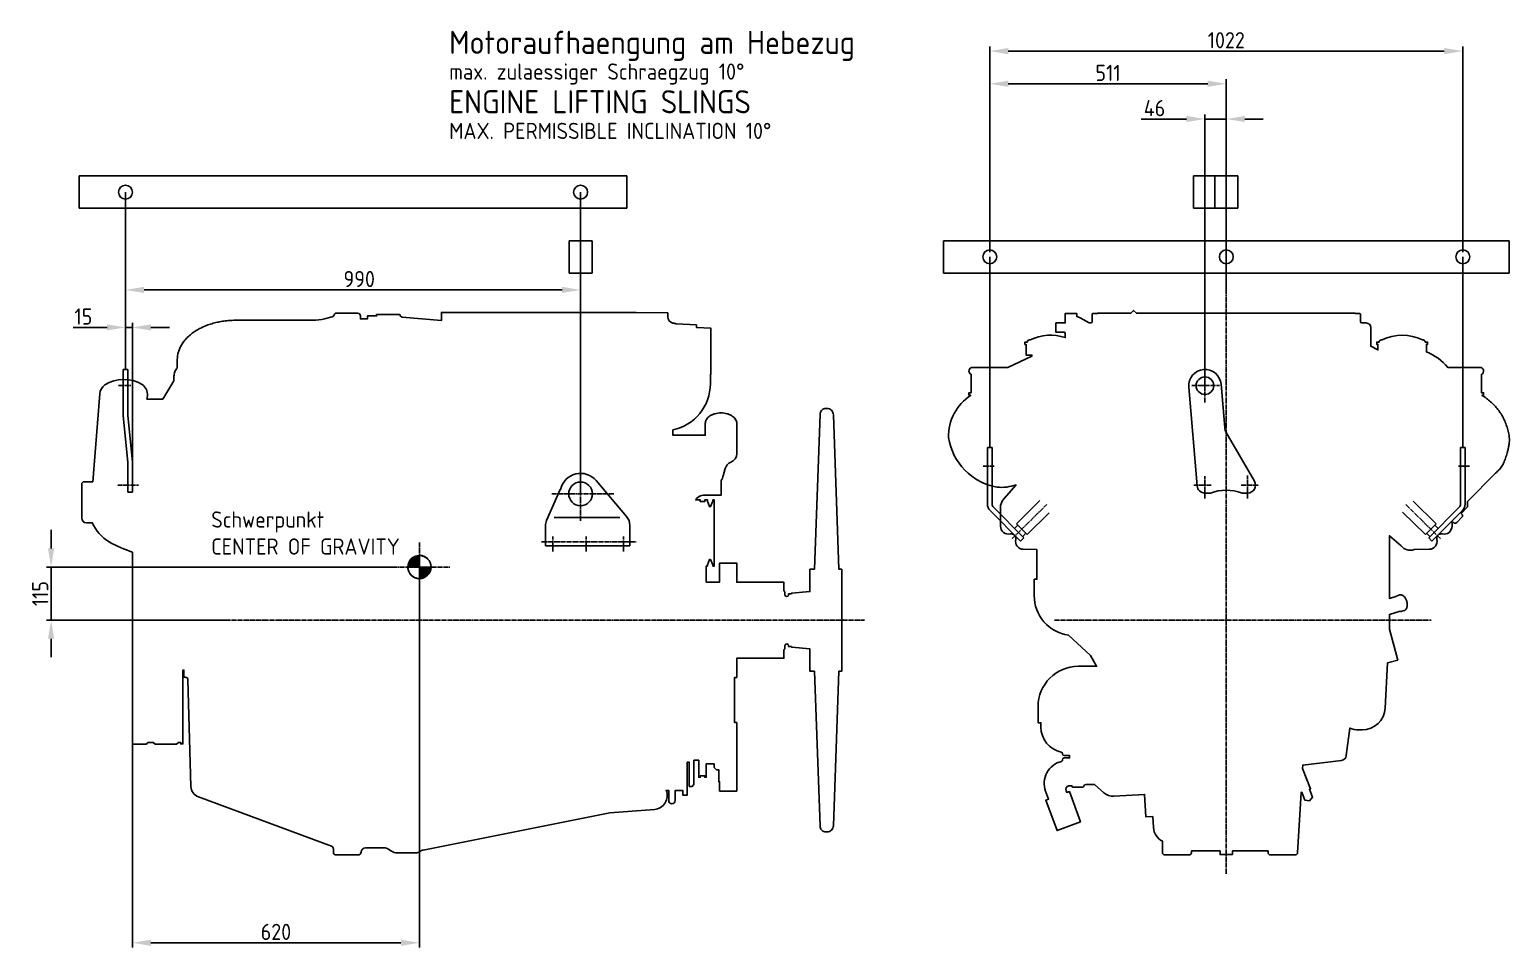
# Model space of a CAD drawing. Extents: x 332 to 10230, y 47 to 4650.
# Drawn here: x 7033 to 10230, y 47 to 2030 of the extents above; entities that cross this region are included whole.
import ezdxf

# ---------------------------------------------------------------- set-up
doc = ezdxf.new("R2010")
doc.units = 0
doc.linetypes.add('GEN7', pattern=[13.75, 10, -1.25, 1.25, -1.25])
doc.layers.get('0').update_dxf_attribs({"linetype": 'CONTINUOUS'})
doc.layers.get('DEFPOINTS').update_dxf_attribs({"linetype": 'CONTINUOUS'})
for name, color, linetype in [('03_001-0', 7, 'CONTINUOUS'), ('5', 3, 'CONTINUOUS'), ('6', 2, 'CONTINUOUS'), ('AUFH-0', 7, 'CONTINUOUS'), ('AUFH-4', 3, 'CONTINUOUS'), ('AUFH-7', 4, 'GEN7')]:
    doc.layers.add(name, color=color, linetype=linetype)
doc.styles.get("Standard").update_dxf_attribs({"font": 'geniso.shx'})
doc.dimstyles.new('GEN-ISO', dxfattribs={"dimtxt": 3.5, "dimasz": 4, "dimexe": 1, "dimexo": 1, "dimgap": 0.6, "dimtad": 1, "dimtxsty": 'STANDARD', "dimcen": 0, "dimclrd": 256, "dimclre": 256, "dimclrt": 2, "dimazin": 3, "dimtp": 0.1, "dimtm": 0.1, "dimtfac": 0.71, "dimtdec": 3, "dimtmove": 0, "dimatfit": 3, "dimtzin": 0})

# ---------------------------------------------------------------- blocks, each defined once
blk = doc.blocks.new('*D40')
at = {"linetype": 'BYBLOCK'}
for p, q in [((7240.701374, 1494.22154), (7240.701374, 1457.892705)), ((8223.857374, 1494.22154), (8223.857374, 1457.892705)), ((8183.857374, 1467.892705), (7280.701374, 1467.892705))]:
    blk.add_line(p, q, dxfattribs=at)
for points in [[(7280.701374, 1474.559372), (7280.701374, 1461.226039), (7240.701374, 1467.892705)], [(8183.857374, 1474.559372), (8183.857374, 1461.226039), (8223.857374, 1467.892705)]]:
    blk.add_solid(points, dxfattribs=at)
at = {"layer": 'DEFPOINTS', "color": 0, "linetype": 'BYBLOCK'}
for p in [(7240.701374, 1504.22154), (8223.857374, 1504.22154), (7240.701374, 1467.892705)]:
    blk.add_point(p, dxfattribs=at)
at = {"color": 2, "linetype": 'BYBLOCK', "insert": (7745.570404, 1491.392705), "char_height": 35, "attachment_point": 5}
blk.add_mtext('990', dxfattribs=at)
blk = doc.blocks.new('*D116')
at = {"linetype": 'BYBLOCK'}
for p, q in [((4752.272313, -1172.768882), (4752.272313, -1984.632872)), ((4132.272313, -1287.768882), (4132.272313, -1984.632872)), ((4172.272313, -1974.632872), (4712.272313, -1974.632872))]:
    blk.add_line(p, q, dxfattribs=at)
for points in [[(4172.272313, -1967.966205), (4172.272313, -1981.299538), (4132.272313, -1974.632872)], [(4712.272313, -1967.966205), (4712.272313, -1981.299538), (4752.272313, -1974.632872)]]:
    blk.add_solid(points, dxfattribs=at)
at = {"layer": 'DEFPOINTS', "color": 0, "linetype": 'BYBLOCK'}
for p in [(4752.272313, -1162.768882), (4132.272313, -1277.768882), (4752.272313, -1974.632872)]:
    blk.add_point(p, dxfattribs=at)
at = {"color": 2, "linetype": 'BYBLOCK', "insert": (4442.272313, -1951.132872), "char_height": 35, "attachment_point": 5}
blk.add_mtext('620', dxfattribs=at)
blk = doc.blocks.new('*D117')
at = {"linetype": 'BYBLOCK'}
for p, q in [((7200.701374, 1386.815434), (7127.256557, 1386.815434)), ((7240.701374, 1321.455523), (7240.701374, 1396.815434)), ((7255.701374, 1386.815434), (7240.701374, 1386.815434)), ((7255.701374, 1090.762316), (7255.701374, 1396.815434)), ((7295.701374, 1386.815434), (7335.701374, 1386.815434))]:
    blk.add_line(p, q, dxfattribs=at)
for points in [[(7200.701374, 1393.482101), (7200.701374, 1380.148768), (7240.701374, 1386.815434)], [(7295.701374, 1393.482101), (7295.701374, 1380.148768), (7255.701374, 1386.815434)]]:
    blk.add_solid(points, dxfattribs=at)
at = {"layer": 'DEFPOINTS', "color": 0, "linetype": 'BYBLOCK'}
for p in [(7255.701374, 1386.815434), (7240.701374, 1311.455523), (7255.701374, 1080.762316)]:
    blk.add_point(p, dxfattribs=at)
at = {"color": 2, "linetype": 'BYBLOCK', "insert": (7149.73143, 1410.315434), "char_height": 35, "attachment_point": 5}
blk.add_mtext('15', dxfattribs=at)
blk = doc.blocks.new('*D118')
at = {"linetype": 'BYBLOCK'}
for p, q in [((6449.215313, -406.494939), (6449.215313, -184.845682)), ((6495.322313, -567.216915), (6495.322313, -184.845682)), ((6409.215313, -194.845682), (6311.384604, -194.845682)), ((6495.322313, -194.845682), (6449.215313, -194.845682)), ((6535.322313, -194.845682), (6575.322313, -194.845682))]:
    blk.add_line(p, q, dxfattribs=at)
for points in [[(6409.215313, -188.179015), (6409.215313, -201.512349), (6449.215313, -194.845682)], [(6535.322313, -188.179015), (6535.322313, -201.512349), (6495.322313, -194.845682)]]:
    blk.add_solid(points, dxfattribs=at)
at = {"layer": 'DEFPOINTS', "color": 0, "linetype": 'BYBLOCK'}
for p in [(6449.215313, -194.845682), (6449.215313, -416.494939), (6495.322313, -577.216915)]:
    blk.add_point(p, dxfattribs=at)
at = {"color": 2, "linetype": 'BYBLOCK', "insert": (6340.299959, -171.345682), "char_height": 35, "attachment_point": 5}
blk.add_mtext('46', dxfattribs=at)
blk = doc.blocks.new('*D119')
at = {"linetype": 'BYBLOCK'}
for p, q in [((5984.322313, -482.768882), (5984.322313, -108.731345)), ((6455.322313, -118.731345), (6024.322313, -118.731345)), ((6495.322313, -272.100501), (6495.322313, -108.731345))]:
    blk.add_line(p, q, dxfattribs=at)
for points in [[(6024.322313, -112.064678), (6024.322313, -125.398012), (5984.322313, -118.731345)], [(6455.322313, -112.064678), (6455.322313, -125.398012), (6495.322313, -118.731345)]]:
    blk.add_solid(points, dxfattribs=at)
at = {"layer": 'DEFPOINTS', "color": 0, "linetype": 'BYBLOCK'}
for p in [(5984.322313, -118.731345), (6495.322313, -282.100501), (5984.322313, -492.768882)]:
    blk.add_point(p, dxfattribs=at)
at = {"color": 2, "linetype": 'BYBLOCK', "insert": (6239.822313, -95.231345), "char_height": 35, "attachment_point": 5}
blk.add_mtext('511', dxfattribs=at)
blk = doc.blocks.new('*D120')
at = {"linetype": 'BYBLOCK'}
for p, q in [((5984.322313, -482.768882), (5984.322313, -38.139731)), ((6024.322313, -48.139731), (6966.322313, -48.139731)), ((7006.322313, -482.768882), (7006.322313, -38.139731))]:
    blk.add_line(p, q, dxfattribs=at)
for points in [[(6024.322313, -41.473065), (6024.322313, -54.806398), (5984.322313, -48.139731)], [(6966.322313, -41.473065), (6966.322313, -54.806398), (7006.322313, -48.139731)]]:
    blk.add_solid(points, dxfattribs=at)
at = {"layer": 'DEFPOINTS', "color": 0, "linetype": 'BYBLOCK'}
for p in [(7006.322313, -48.139731), (5984.322313, -492.768882), (7006.322313, -492.768882)]:
    blk.add_point(p, dxfattribs=at)
at = {"color": 2, "linetype": 'BYBLOCK', "insert": (6495.322313, -24.636287), "char_height": 35, "attachment_point": 5}
blk.add_mtext('1022', dxfattribs=at)
blk = doc.blocks.new('*D121')
at = {"linetype": 'BYBLOCK'}
for p, q in [((3956.507388, -1122.768882), (3956.507388, -1082.768882)), ((4694.807551, -1162.768882), (3946.507388, -1162.768882)), ((3956.507388, -1162.768882), (3956.507388, -1277.768882)), ((4340.42535, -1277.768882), (3946.507388, -1277.768882)), ((3956.507388, -1317.768882), (3956.507388, -1357.768882))]:
    blk.add_line(p, q, dxfattribs=at)
for points in [[(3949.840722, -1122.768882), (3963.174055, -1122.768882), (3956.507388, -1162.768882)], [(3949.840722, -1317.768882), (3963.174055, -1317.768882), (3956.507388, -1277.768882)]]:
    blk.add_solid(points, dxfattribs=at)
at = {"layer": 'DEFPOINTS', "color": 0, "linetype": 'BYBLOCK'}
for p in [(4704.807551, -1162.768882), (3956.507388, -1277.768882), (4350.42535, -1277.768882)]:
    blk.add_point(p, dxfattribs=at)
at = {"color": 2, "linetype": 'BYBLOCK', "insert": (3933.007388, -1220.268882), "char_height": 35, "attachment_point": 5, "rotation": 90}
blk.add_mtext('115', dxfattribs=at)
blk = doc.blocks.new('*X126')
at = {"color": 0}
for p, q in [((7850.701402, 869.259375), (7875.663539, 894.221512)), ((7850.702303, 869.437052), (7875.485862, 894.220611)), ((7850.704486, 869.616012), (7875.306902, 894.218428)), ((7850.707981, 869.796284), (7875.12663, 894.214933)), ((7850.712818, 869.977897), (7874.945017, 894.210096)), ((7850.719027, 870.160883), (7874.762031, 894.203887)), ((7850.726642, 870.345275), (7874.577639, 894.196272)), ((7850.735697, 870.531106), (7874.391808, 894.187217)), ((7850.746226, 870.718413), (7874.204501, 894.176687)), ((7850.75827, 870.907233), (7874.015681, 894.164644)), ((7850.771865, 871.097605), (7873.825309, 894.151048)), ((7850.787056, 871.289572), (7873.633342, 894.135858)), ((7850.803884, 871.483177), (7873.439737, 894.11903)), ((7850.822396, 871.678466), (7873.244448, 894.100518)), ((7850.840344, 869.22154), (7875.701374, 894.08257)), ((7850.842642, 871.875488), (7873.047426, 894.080272)), ((7850.864671, 872.074294), (7872.84862, 894.058243)), ((7850.888539, 872.274939), (7872.647975, 894.034375)), ((7850.914303, 872.47748), (7872.445434, 894.008611)), ((7850.942025, 872.681978), (7872.240936, 893.980889)), ((7850.971767, 872.888497), (7872.034417, 893.951146)), ((7851.003601, 873.097108), (7871.825806, 893.919313)), ((7851.017121, 869.22154), (7875.701374, 893.905793)), ((7851.037598, 873.307882), (7871.615032, 893.885316)), ((7851.073838, 873.520898), (7871.402016, 893.849076)), ((7851.112403, 873.736239), (7871.186675, 893.810511)), ((7851.153383, 873.953996), (7870.968918, 893.769531)), ((7851.193898, 869.22154), (7875.701374, 893.729016)), ((7851.196873, 874.174264), (7870.74865, 893.72604)), ((7851.242978, 874.397145), (7870.525769, 893.679936)), ((7851.291807, 874.622751), (7870.300163, 893.631106)), ((7851.343482, 874.851202), (7870.071712, 893.579432)), ((7851.370674, 869.22154), (7875.701374, 893.55224)), ((7851.39813, 875.082627), (7869.840287, 893.524784)), ((7851.455893, 875.317166), (7869.605748, 893.467021)), ((7851.516924, 875.554974), (7869.36794, 893.40599)), ((7851.547451, 869.22154), (7875.701374, 893.375463)), ((7851.58139, 875.796217), (7869.126697, 893.341524)), ((7851.649473, 876.041077), (7868.881837, 893.273441)), ((7851.721375, 876.289755), (7868.633159, 893.201539)), ((7851.724228, 869.22154), (7875.701374, 893.198686)), ((7851.797317, 876.542474), (7868.38044, 893.125597)), ((7851.877544, 876.799478), (7868.123436, 893.04537)), ((7851.901004, 869.22154), (7875.701374, 893.021909)), ((7851.962329, 877.061039), (7867.861875, 892.960585)), ((7852.051976, 877.327463), (7867.595451, 892.870938)), ((7852.077781, 869.22154), (7875.701374, 892.845133)), ((7852.146828, 877.599092), (7867.323822, 892.776086)), ((7852.247271, 877.876311), (7867.046602, 892.675643)), ((7852.254558, 869.22154), (7875.701374, 892.668356)), ((7852.353745, 878.159562), (7866.763352, 892.569169)), ((7852.431335, 869.22154), (7875.701374, 892.491579)), ((7852.466754, 878.449347), (7866.473567, 892.45616)), ((7852.586877, 878.746248), (7866.176666, 892.336037)), ((7852.608111, 869.22154), (7875.701374, 892.314803)), ((7852.714793, 879.05094), (7865.871974, 892.208121)), ((7852.784888, 869.22154), (7875.701374, 892.138026)), ((7852.851296, 879.36422), (7865.558694, 892.071618)), ((7852.961665, 869.22154), (7875.701374, 891.961249)), ((7852.997334, 879.687034), (7865.23588, 891.92558)), ((7853.138441, 869.22154), (7875.701374, 891.784473)), ((7853.154047, 880.020524), (7864.90239, 891.768867)), ((7853.315218, 869.22154), (7875.701374, 891.607696)), ((7853.322833, 880.366087), (7864.556827, 891.600081)), ((7853.491995, 869.22154), (7875.701374, 891.430919)), ((7853.505435, 880.725466), (7864.197448, 891.417479)), ((7853.668771, 869.22154), (7875.701374, 891.254143)), ((7853.704071, 881.100879), (7863.822035, 891.218843)), ((7853.845548, 869.22154), (7875.701374, 891.077366)), ((7853.921646, 881.49523), (7863.427684, 891.001268)), ((7854.022325, 869.22154), (7875.701374, 890.900589)), ((7854.162087, 881.912448), (7863.010466, 890.760827)), ((7854.199101, 869.22154), (7875.701374, 890.723812)), ((7854.375878, 869.22154), (7875.701374, 890.547036)), ((7854.430938, 882.358075), (7862.564839, 890.491976)), ((7854.552655, 869.22154), (7875.701374, 890.370259)), ((7854.729432, 869.22154), (7875.701374, 890.193482)), ((7854.736477, 882.840391), (7862.082523, 890.186437)), ((7854.906208, 869.22154), (7875.701374, 890.016706)), ((7855.082985, 869.22154), (7875.701374, 889.839929)), ((7855.092105, 883.372795), (7861.550119, 889.830809)), ((7855.259762, 869.22154), (7875.701374, 889.663152)), ((7855.436538, 869.22154), (7875.701374, 889.486376)), ((7855.522327, 883.979794), (7860.94312, 889.400587)), ((7855.613315, 869.22154), (7875.701374, 889.309599)), ((7855.790092, 869.22154), (7875.701374, 889.132822)), ((7855.966868, 869.22154), (7875.701374, 888.956046)), ((7856.082689, 884.716933), (7860.205981, 888.840225)), ((7856.143645, 869.22154), (7875.701374, 888.779269)), ((7856.320422, 869.22154), (7875.701374, 888.602492)), ((7856.497199, 869.22154), (7875.701374, 888.425715)), ((7856.673975, 869.22154), (7875.701374, 888.248939)), ((7856.850752, 869.22154), (7875.701374, 888.072162)), ((7856.988755, 885.799776), (7859.123138, 887.934159)), ((7857.027529, 869.22154), (7875.701374, 887.895385)), ((7857.204305, 869.22154), (7875.701374, 887.718609)), ((7857.381082, 869.22154), (7875.701374, 887.541832)), ((7857.557859, 869.22154), (7875.701374, 887.365055)), ((7857.734635, 869.22154), (7875.701374, 887.188279)), ((7857.911412, 869.22154), (7875.701374, 887.011502)), ((7858.088189, 869.22154), (7875.701374, 886.834725)), ((7858.264965, 869.22154), (7875.701374, 886.657948)), ((7858.441742, 869.22154), (7875.701374, 886.481172)), ((7858.618519, 869.22154), (7875.701374, 886.304395)), ((7858.795296, 869.22154), (7875.701374, 886.127618)), ((7858.972072, 869.22154), (7875.701374, 885.950842)), ((7859.148849, 869.22154), (7875.701374, 885.774065)), ((7859.325626, 869.22154), (7875.701374, 885.597288)), ((7859.502402, 869.22154), (7875.701374, 885.420512)), ((7859.679179, 869.22154), (7875.701374, 885.243735)), ((7859.855956, 869.22154), (7875.701374, 885.066958)), ((7860.032732, 869.22154), (7875.701374, 884.890182)), ((7860.209509, 869.22154), (7875.701374, 884.713405)), ((7860.386286, 869.22154), (7875.701374, 884.536628)), ((7860.563063, 869.22154), (7875.701374, 884.359851)), ((7860.739839, 869.22154), (7875.701374, 884.183075)), ((7860.916616, 869.22154), (7875.701374, 884.006298)), ((7861.093393, 869.22154), (7875.701374, 883.829521)), ((7861.270169, 869.22154), (7875.701374, 883.652745)), ((7861.446946, 869.22154), (7875.701374, 883.475968)), ((7861.623723, 869.22154), (7875.701374, 883.299191)), ((7861.800499, 869.22154), (7875.701374, 883.122415)), ((7861.977276, 869.22154), (7875.701374, 882.945638)), ((7862.154053, 869.22154), (7875.701374, 882.768861)), ((7862.330829, 869.22154), (7875.701374, 882.592084)), ((7862.507606, 869.22154), (7875.701374, 882.415308)), ((7862.684383, 869.22154), (7875.701374, 882.238531)), ((7862.86116, 869.22154), (7875.701374, 882.061754)), ((7863.037936, 869.22154), (7875.701374, 881.884978)), ((7863.214713, 869.22154), (7875.701374, 881.708201)), ((7863.39149, 869.22154), (7875.701374, 881.531424)), ((7863.568266, 869.22154), (7875.701374, 881.354648)), ((7863.745043, 869.22154), (7875.701374, 881.177871)), ((7863.92182, 869.22154), (7875.701374, 881.001094)), ((7864.098596, 869.22154), (7875.701374, 880.824318)), ((7864.275373, 869.22154), (7875.701374, 880.647541)), ((7864.45215, 869.22154), (7875.701374, 880.470764)), ((7864.628927, 869.22154), (7875.701374, 880.293987)), ((7864.805703, 869.22154), (7875.701374, 880.117211)), ((7864.98248, 869.22154), (7875.701374, 879.940434)), ((7865.159257, 869.22154), (7875.701374, 879.763657)), ((7865.336033, 869.22154), (7875.701374, 879.586881)), ((7865.51281, 869.22154), (7875.701374, 879.410104)), ((7865.689587, 869.22154), (7875.701374, 879.233327)), ((7865.866363, 869.22154), (7875.701374, 879.056551)), ((7866.04314, 869.22154), (7875.701374, 878.879774)), ((7866.219917, 869.22154), (7875.701374, 878.702997)), ((7866.396693, 869.22154), (7875.701374, 878.52622)), ((7866.57347, 869.22154), (7875.701374, 878.349444)), ((7866.750247, 869.22154), (7875.701374, 878.172667)), ((7866.927024, 869.22154), (7875.701374, 877.99589)), ((7867.1038, 869.22154), (7875.701374, 877.819114)), ((7867.280577, 869.22154), (7875.701374, 877.642337)), ((7867.457354, 869.22154), (7875.701374, 877.46556)), ((7867.63413, 869.22154), (7875.701374, 877.288784)), ((7867.810907, 869.22154), (7875.701374, 877.112007)), ((7867.987684, 869.22154), (7875.701374, 876.93523)), ((7868.16446, 869.22154), (7875.701374, 876.758454)), ((7868.341237, 869.22154), (7875.701374, 876.581677)), ((7868.518014, 869.22154), (7875.701374, 876.4049)), ((7868.69479, 869.22154), (7875.701374, 876.228123)), ((7868.871567, 869.22154), (7875.701374, 876.051347)), ((7869.048344, 869.22154), (7875.701374, 875.87457)), ((7869.225121, 869.22154), (7875.701374, 875.697793)), ((7869.401897, 869.22154), (7875.701374, 875.521017)), ((7869.578674, 869.22154), (7875.701374, 875.34424)), ((7869.755451, 869.22154), (7875.701374, 875.167463)), ((7869.932227, 869.22154), (7875.701374, 874.990687)), ((7870.109004, 869.22154), (7875.701374, 874.81391)), ((7870.285781, 869.22154), (7875.701374, 874.637133)), ((7870.462557, 869.22154), (7875.701374, 874.460356)), ((7870.639334, 869.22154), (7875.701374, 874.28358)), ((7870.816111, 869.22154), (7875.701374, 874.106803)), ((7870.992888, 869.22154), (7875.701374, 873.930026)), ((7871.169664, 869.22154), (7875.701374, 873.75325)), ((7871.346441, 869.22154), (7875.701374, 873.576473)), ((7871.523218, 869.22154), (7875.701374, 873.399696)), ((7871.699994, 869.22154), (7875.701374, 873.22292)), ((7871.876771, 869.22154), (7875.701374, 873.046143)), ((7872.053548, 869.22154), (7875.701374, 872.869366)), ((7872.230324, 869.22154), (7875.701374, 872.69259)), ((7872.407101, 869.22154), (7875.701374, 872.515813)), ((7872.583878, 869.22154), (7875.701374, 872.339036)), ((7872.760654, 869.22154), (7875.701374, 872.162259)), ((7872.937431, 869.22154), (7875.701374, 871.985483)), ((7873.114208, 869.22154), (7875.701374, 871.808706)), ((7873.290985, 869.22154), (7875.701374, 871.631929)), ((7873.467761, 869.22154), (7875.701374, 871.455153)), ((7873.644538, 869.22154), (7875.701374, 871.278376)), ((7873.821315, 869.22154), (7875.701374, 871.101599)), ((7873.998091, 869.22154), (7875.701374, 870.924823)), ((7874.174868, 869.22154), (7875.701374, 870.748046)), ((7874.351645, 869.22154), (7875.701374, 870.571269)), ((7874.528421, 869.22154), (7875.701374, 870.394492)), ((7874.705198, 869.22154), (7875.701374, 870.217716)), ((7874.881975, 869.22154), (7875.701374, 870.040939)), ((7875.058752, 869.22154), (7875.701374, 869.864162)), ((7875.235528, 869.22154), (7875.701374, 869.687386)), ((7875.412305, 869.22154), (7875.701374, 869.510609)), ((7875.589082, 869.22154), (7875.701374, 869.333832)), ((7875.701374, 869.157056), (7875.765858, 869.22154)), ((7875.701374, 868.980279), (7875.942635, 869.22154)), ((7875.701374, 868.803502), (7876.119412, 869.22154)), ((7875.701374, 868.626726), (7876.296188, 869.22154)), ((7875.701374, 868.449949), (7876.472965, 869.22154)), ((7875.701374, 868.273172), (7876.649742, 869.22154)), ((7875.701374, 868.096395), (7876.826518, 869.22154)), ((7875.701374, 867.919619), (7877.003295, 869.22154)), ((7875.701374, 867.742842), (7877.180072, 869.22154)), ((7875.701374, 867.566065), (7877.356849, 869.22154)), ((7875.701374, 867.389289), (7877.533625, 869.22154)), ((7875.701374, 867.212512), (7877.710402, 869.22154)), ((7875.701374, 867.035735), (7877.887179, 869.22154)), ((7875.701374, 866.858959), (7878.063955, 869.22154)), ((7875.701374, 866.682182), (7878.240732, 869.22154)), ((7875.701374, 866.505405), (7878.417509, 869.22154)), ((7875.701374, 866.328629), (7878.594285, 869.22154)), ((7875.701374, 866.151852), (7878.771062, 869.22154)), ((7875.701374, 865.975075), (7878.947839, 869.22154)), ((7875.701374, 865.798298), (7879.124616, 869.22154)), ((7875.701374, 865.621522), (7879.301392, 869.22154)), ((7875.701374, 865.444745), (7879.478169, 869.22154)), ((7875.701374, 865.267968), (7879.654946, 869.22154)), ((7875.701374, 865.091192), (7879.831722, 869.22154)), ((7875.701374, 864.914415), (7880.008499, 869.22154)), ((7875.701374, 864.737638), (7880.185276, 869.22154)), ((7875.701374, 864.560862), (7880.362052, 869.22154)), ((7875.701374, 864.384085), (7880.538829, 869.22154)), ((7875.701374, 864.207308), (7880.715606, 869.22154)), ((7875.701374, 864.030531), (7880.892382, 869.22154)), ((7875.701374, 863.853755), (7881.069159, 869.22154)), ((7875.701374, 863.676978), (7881.245936, 869.22154)), ((7875.701374, 863.500201), (7881.422713, 869.22154)), ((7875.701374, 863.323425), (7881.599489, 869.22154)), ((7875.701374, 863.146648), (7881.776266, 869.22154)), ((7875.701374, 862.969871), (7881.953043, 869.22154)), ((7875.701374, 862.793095), (7882.129819, 869.22154)), ((7875.701374, 862.616318), (7882.306596, 869.22154)), ((7875.701374, 862.439541), (7882.483373, 869.22154)), ((7875.701374, 862.262765), (7882.660149, 869.22154)), ((7875.701374, 862.085988), (7882.836926, 869.22154)), ((7875.701374, 861.909211), (7883.013703, 869.22154)), ((7875.701374, 861.732434), (7883.19048, 869.22154)), ((7875.701374, 861.555658), (7883.367256, 869.22154)), ((7875.701374, 861.378881), (7883.544033, 869.22154)), ((7875.701374, 861.202104), (7883.72081, 869.22154)), ((7875.701374, 861.025328), (7883.897586, 869.22154)), ((7875.701374, 860.848551), (7884.074363, 869.22154)), ((7875.701374, 860.671774), (7884.25114, 869.22154)), ((7875.701374, 860.494998), (7884.427916, 869.22154)), ((7875.701374, 860.318221), (7884.604693, 869.22154)), ((7875.701374, 860.141444), (7884.78147, 869.22154)), ((7875.701374, 859.964667), (7884.958246, 869.22154)), ((7875.701374, 859.787891), (7885.135023, 869.22154)), ((7875.701374, 859.611114), (7885.3118, 869.22154)), ((7875.701374, 859.434337), (7885.488577, 869.22154)), ((7875.701374, 859.257561), (7885.665353, 869.22154)), ((7875.701374, 859.080784), (7885.84213, 869.22154)), ((7875.701374, 858.904007), (7886.018907, 869.22154)), ((7875.701374, 858.727231), (7886.195683, 869.22154)), ((7875.701374, 858.550454), (7886.37246, 869.22154)), ((7875.701374, 858.373677), (7886.549237, 869.22154)), ((7875.701374, 858.196901), (7886.726013, 869.22154)), ((7875.701374, 858.020124), (7886.90279, 869.22154)), ((7875.701374, 857.843347), (7887.079567, 869.22154)), ((7875.701374, 857.66657), (7887.256344, 869.22154)), ((7875.701374, 857.489794), (7887.43312, 869.22154)), ((7875.701374, 857.313017), (7887.609897, 869.22154)), ((7875.701374, 857.13624), (7887.786674, 869.22154)), ((7875.701374, 856.959464), (7887.96345, 869.22154)), ((7875.701374, 856.782687), (7888.140227, 869.22154)), ((7875.701374, 856.60591), (7888.317004, 869.22154)), ((7875.701374, 856.429134), (7888.49378, 869.22154)), ((7875.701374, 856.252357), (7888.670557, 869.22154)), ((7875.701374, 856.07558), (7888.847334, 869.22154)), ((7875.701374, 855.898803), (7889.02411, 869.22154)), ((7875.701374, 855.722027), (7889.200887, 869.22154)), ((7875.701374, 855.54525), (7889.377664, 869.22154)), ((7875.701374, 855.368473), (7889.554441, 869.22154)), ((7875.701374, 855.191697), (7889.731217, 869.22154)), ((7875.701374, 855.01492), (7889.907994, 869.22154)), ((7875.701374, 854.838143), (7890.084771, 869.22154)), ((7875.701374, 854.661367), (7890.261547, 869.22154)), ((7875.701374, 854.48459), (7890.438324, 869.22154)), ((7875.701374, 854.307813), (7890.615101, 869.22154)), ((7875.701374, 854.131037), (7890.791877, 869.22154)), ((7875.701374, 853.95426), (7890.968654, 869.22154)), ((7875.701374, 853.777483), (7891.145431, 869.22154)), ((7875.701374, 853.600706), (7891.322207, 869.22154)), ((7875.701374, 853.42393), (7891.498984, 869.22154)), ((7875.701374, 853.247153), (7891.675761, 869.22154)), ((7875.701374, 853.070376), (7891.852538, 869.22154)), ((7875.701374, 852.8936), (7892.029314, 869.22154)), ((7875.701374, 852.716823), (7892.206091, 869.22154)), ((7875.701374, 852.540046), (7892.382868, 869.22154)), ((7875.701374, 852.36327), (7892.559644, 869.22154)), ((7875.701374, 852.186493), (7892.736421, 869.22154)), ((7875.701374, 852.009716), (7892.913198, 869.22154)), ((7875.701374, 851.832939), (7893.089974, 869.22154)), ((7875.701374, 851.656163), (7893.266751, 869.22154)), ((7875.701374, 851.479386), (7893.443528, 869.22154)), ((7875.701374, 851.302609), (7893.620305, 869.22154)), ((7875.701374, 851.125833), (7893.797081, 869.22154)), ((7875.701374, 850.949056), (7893.973858, 869.22154)), ((7875.701374, 850.772279), (7894.150635, 869.22154)), ((7875.701374, 850.595503), (7894.327411, 869.22154)), ((7875.701374, 850.418726), (7894.504188, 869.22154)), ((7875.701374, 850.241949), (7894.680965, 869.22154)), ((7875.701374, 850.065173), (7894.857741, 869.22154)), ((7875.701374, 849.888396), (7895.034518, 869.22154)), ((7875.701374, 849.711619), (7895.211295, 869.22154)), ((7875.701374, 849.534842), (7895.388071, 869.22154)), ((7875.701374, 849.358066), (7895.564848, 869.22154)), ((7875.701374, 849.181289), (7895.741625, 869.22154)), ((7875.701374, 849.004512), (7895.918402, 869.22154)), ((7875.701374, 848.827736), (7896.095178, 869.22154)), ((7875.701374, 848.650959), (7896.271955, 869.22154)), ((7875.701374, 848.474182), (7896.448732, 869.22154)), ((7875.701374, 848.297406), (7896.625508, 869.22154)), ((7875.701374, 848.120629), (7896.802285, 869.22154)), ((7875.701374, 847.943852), (7896.979062, 869.22154)), ((7875.701374, 847.767076), (7897.155838, 869.22154)), ((7875.701374, 847.590299), (7897.332615, 869.22154)), ((7875.701374, 847.413522), (7897.509392, 869.22154)), ((7875.701374, 847.236745), (7897.686169, 869.22154)), ((7875.701374, 847.059969), (7897.862945, 869.22154)), ((7875.701374, 846.883192), (7898.039722, 869.22154)), ((7875.701374, 846.706415), (7898.216499, 869.22154)), ((7875.701374, 846.529639), (7898.393275, 869.22154)), ((7875.701374, 846.352862), (7898.570052, 869.22154)), ((7875.701374, 846.176085), (7898.746829, 869.22154)), ((7875.701374, 845.999309), (7898.923605, 869.22154)), ((7875.701374, 845.822532), (7899.100382, 869.22154)), ((7875.701374, 845.645755), (7899.277159, 869.22154)), ((7875.701374, 845.468978), (7899.453935, 869.22154)), ((7875.701374, 845.292202), (7899.630712, 869.22154)), ((7875.701374, 845.115425), (7899.807489, 869.22154)), ((7875.701374, 844.938648), (7899.984266, 869.22154)), ((7875.701374, 844.761872), (7900.161042, 869.22154)), ((7875.701374, 844.585095), (7900.337819, 869.22154)), ((7875.701374, 844.408318), (7900.514596, 869.22154)), ((7875.701374, 844.231542), (7900.691372, 869.22154)), ((7875.868709, 844.2221), (7900.700814, 869.054205)), ((7876.047319, 844.223934), (7900.69898, 868.875595)), ((7876.227234, 844.227071), (7900.695843, 868.69568)), ((7876.408481, 844.231542), (7900.691372, 868.514433)), ((7876.591093, 844.237377), (7900.685537, 868.331821)), ((7876.775101, 844.244609), (7900.678305, 868.147813)), ((7876.960539, 844.25327), (7900.669644, 867.962375)), ((7877.147443, 844.263398), (7900.659516, 867.775471)), ((7877.33585, 844.275028), (7900.647886, 867.587064)), ((7877.525799, 844.2882), (7900.634714, 867.397115)), ((7877.71733, 844.302954), (7900.61996, 867.205584)), ((7877.910488, 844.319335), (7900.603579, 867.012426)), ((7878.105317, 844.337387), (7900.585526, 866.817597)), ((7878.301865, 844.357159), (7900.565755, 866.621049)), ((7878.500183, 844.378701), (7900.544213, 866.42273)), ((7878.700325, 844.402066), (7900.520848, 866.222588)), ((7878.902348, 844.427312), (7900.495602, 866.020566)), ((7879.10631, 844.454497), (7900.468417, 865.816604)), ((7879.312276, 844.483687), (7900.439227, 865.610638)), ((7879.520314, 844.514948), (7900.407966, 865.4026)), ((7879.730496, 844.548353), (7900.374561, 865.192418)), ((7879.942897, 844.583978), (7900.338936, 864.980017)), ((7880.157602, 844.621905), (7900.301009, 864.765312)), ((7880.374696, 844.662223), (7900.260691, 864.548218)), ((7880.594274, 844.705025), (7900.217889, 864.32864)), ((7880.816438, 844.750412), (7900.172502, 864.106476)), ((7881.041296, 844.798493), (7900.124421, 863.881618)), ((7881.268965, 844.849385), (7900.073528, 863.653949)), ((7881.499572, 844.903216), (7900.019698, 863.423342)), ((7881.733255, 844.960122), (7899.962792, 863.189659)), ((7881.970163, 845.020254), (7899.90266, 862.952751)), ((7882.210459, 845.083773), (7899.839141, 862.712454)), ((7882.454322, 845.150859), (7899.772055, 862.468592)), ((7882.701947, 845.221708), (7899.701206, 862.220967)), ((7882.95355, 845.296534), (7899.62638, 861.969364)), ((7883.209369, 845.375576), (7899.547338, 861.713545)), ((7883.46967, 845.4591), (7899.463814, 861.453244)), ((7883.734746, 845.5474), (7899.375514, 861.188168)), ((7884.004931, 845.640808), (7899.282106, 860.917983)), ((7884.280598, 845.739698), (7899.183216, 860.642316)), ((7884.562171, 845.844494), (7899.07842, 860.360743)), ((7884.850135, 845.955682), (7898.967232, 860.072779)), ((7885.145049, 846.073819), (7898.849095, 859.777865)), ((7885.447561, 846.199554), (7898.72336, 859.475353)), ((7885.758432, 846.333649), (7898.589265, 859.164482)), ((7886.078564, 846.477004), (7898.44591, 858.844349)), ((7886.409041, 846.630705), (7898.292209, 858.513872)), ((7886.751184, 846.79607), (7898.126843, 858.17173)), ((7887.10663, 846.97474), (7897.948174, 857.816284)), ((7887.477453, 847.168786), (7897.754127, 857.445461)), ((7887.866347, 847.380903), (7897.542011, 857.056567)), ((7888.276916, 847.614695), (7897.308219, 856.645998)), ((7888.714186, 847.875189), (7897.047725, 856.208728)), ((7889.185535, 848.169761), (7896.753153, 855.737379)), ((7889.702613, 848.510063), (7896.412851, 855.220301)), ((7890.285909, 848.916582), (7896.006332, 854.637005)), ((7890.978589, 849.432486), (7895.490428, 853.944325)), ((7891.915094, 850.192213), (7894.730701, 853.00782))]:
    blk.add_line(p, q, dxfattribs=at)

msp = doc.modelspace()

# ---------------------------------------------------------------- linework, layer by layer
at = {"layer": '03_001-0'}
for p, q in [((10124.751374, 1127.27954), (10134.751374, 1127.27954)), ((9178.966374, 934.92254), (9186.037374, 941.99354))]:
    msp.add_line(p, q, dxfattribs=at)
msp.add_arc((10114.751374, 1005.27954), 10, 315, 0, dxfattribs=at)
at = {"layer": 'AUFH-0'}
for p, q in [((7140.701374, 1644.22154), (7140.701374, 1714.22154)), ((7140.701374, 1714.22154), (8323.857374, 1714.22154)), ((8323.857374, 1644.22154), (8323.857374, 1714.22154)), ((9547.644374, 1714.22154), (9643.751374, 1714.22154)), ((9547.644374, 1644.22154), (9547.644374, 1714.22154)), ((9593.751374, 1644.22154), (9593.751374, 1714.22154)), ((9643.751374, 1644.22154), (9643.751374, 1714.22154)), ((7240.701374, 1296.22154), (7240.701374, 1679.22154)), ((8223.857374, 1027.25454), (8223.857374, 1679.22154)), ((7140.701374, 1644.22154), (8323.857374, 1644.22154)), ((9547.644374, 1644.22154), (9643.751374, 1644.22154)), ((9572.644374, 1261.03354), (9572.644374, 1644.22154)), ((9618.751374, 1539.22154), (9618.751374, 1644.22154)), ((8198.857374, 1504.22154), (8198.857374, 1574.22154)), ((8198.857374, 1574.22154), (8248.857374, 1574.22154)), ((8248.857374, 1504.22154), (8248.857374, 1574.22154)), ((9007.751374, 1504.22154), (9007.751374, 1574.22154)), ((9007.751374, 1574.22154), (10229.751374, 1574.22154)), ((10229.751374, 1504.22154), (10229.751374, 1574.22154)), ((9107.751374, 1127.27954), (9107.751374, 1539.22154)), ((10129.751374, 1127.27954), (10129.751374, 1539.22154)), ((8198.857374, 1504.22154), (8248.857374, 1504.22154)), ((9007.751374, 1504.22154), (10229.751374, 1504.22154)), ((7235.701374, 1296.22154), (7245.701374, 1296.22154)), ((7235.701374, 1195.72254), (7235.701374, 1296.22154)), ((7245.701374, 1196.22154), (7245.701374, 1296.22154)), ((9537.767374, 1258.10254), (9555.704374, 1044.60954)), ((9607.521374, 1263.96354), (9615.373374, 1170.50054)), ((7235.701374, 1195.72254), (7245.701374, 1095.72254)), ((7245.701374, 1196.22154), (7255.701374, 1096.22154)), ((9618.635374, 1160.09354), (9679.581374, 1054.53354)), ((9102.751374, 1127.27954), (9112.751374, 1127.27954)), ((9102.751374, 1005.27954), (9102.751374, 1127.27954)), ((9112.751374, 1005.27954), (9112.751374, 1127.27954)), ((10124.751374, 1005.27954), (10124.751374, 1127.27954)), ((10134.751374, 1005.27954), (10134.751374, 1127.27954)), ((7245.701374, 1031.22154), (7245.701374, 1095.72254)), ((7255.701374, 1031.22154), (7255.701374, 1096.22154)), ((8257.691374, 1055.90754), (8323.159374, 978.60054)), ((7245.701374, 1031.22154), (7255.701374, 1031.22154)), ((8150.476374, 969.61954), (8179.672374, 1036.81954)), ((9572.644374, 1029.03354), (9584.634374, 1029.03354)), ((9652.868374, 1029.03354), (9664.858374, 1029.03354)), ((9108.609374, 991.13754), (9174.370374, 925.37654)), ((9115.680374, 998.20854), (9181.441374, 932.44754)), ((9165.464374, 962.56654), (9216.165374, 1012.55854)), ((10022.661374, 1011.25254), (10072.038374, 962.56654)), ((10056.061374, 932.44754), (10121.822374, 998.20854)), ((10063.132374, 925.37654), (10128.893374, 991.13754)), ((8330.265374, 914.93454), (8330.265374, 959.21254)), ((9161.288374, 952.60054), (9168.359374, 959.67154)), ((9165.464374, 962.56654), (9188.553374, 939.47754)), ((9188.553374, 939.47754), (9235.924374, 986.18654)), ((9999.736374, 988.00254), (10048.949374, 939.47754)), ((10048.949374, 939.47754), (10072.038374, 962.56654)), ((10069.143374, 959.67154), (10076.214374, 952.60054)), ((8147.991374, 914.93454), (8147.991374, 957.66554)), ((9174.370374, 925.37654), (9181.441374, 932.44754)), ((10051.465374, 941.99354), (10058.536374, 934.92254)), ((10056.061374, 932.44754), (10063.132374, 925.37654)), ((8147.991374, 914.93454), (8330.265374, 914.93454))]:
    msp.add_line(p, q, dxfattribs=at)
for points in [[(7255.701374, 901.57954, -0.06), (7205.518374, 923.69554, -0.154), (7168.748374, 964.69054), (7156.201374, 964.69054, -0.414), (7146.201374, 974.69054), (7146.201374, 985.39554), (7146.201374, 1048.30654, -0.414), (7151.201374, 1053.30654), (7169.970374, 1053.30654), (7185.112374, 1243.55554, -0.231), (7196.291374, 1262.45554, -0.294), (7276.455374, 1263.20254, -0.289), (7287.934374, 1239.15754), (7287.099374, 1232.02954), (7320.960374, 1232.02954), (7345.377374, 1271.74154), (7345.377374, 1281.58854, -0.05), (7345.838374, 1286.20154, -0.048), (7347.210374, 1290.71954, -0.045), (7349.466374, 1295.04854, -0.041), (7352.557374, 1299.09754), (7352.557374, 1317.22154, -0.071), (7354.959374, 1333.80754, -0.034), (7357.941374, 1341.90054, -0.032), (7362.075374, 1349.75554, -0.03), (7367.322374, 1357.29754, -0.028), (7373.631374, 1364.45354, -0.026), (7380.941374, 1371.15354, -0.024), (7389.182374, 1377.33554, -0.022), (7398.274374, 1382.93654, -0.021), (7408.131374, 1387.90554, -0.019), (7418.656374, 1392.19354, -0.019), (7429.748374, 1395.75854, -0.018), (7441.301374, 1398.56754, -0.017), (7453.204374, 1400.59254, -0.017), (7465.341374, 1401.81454, -0.017), (7477.557374, 1402.22154), (7645.036374, 1402.22154, 0.066), (7670.918374, 1405.62854), (7687.492374, 1410.07054, 0.244), (7691.570374, 1413.79354, -0.314), (7697.201374, 1417.72154), (7742.201374, 1417.72154, -0.414), (7748.201374, 1411.72154), (7748.201374, 1405.22154), (7763.201374, 1405.22154), (7763.201374, 1411.53454), (7783.201374, 1411.53454), (7783.201374, 1414.53454), (7813.201374, 1414.53454), (7833.241374, 1414.53454, 0.355), (7838.667374, 1409.26454), (7923.192374, 1401.73954), (7923.192374, 1419.22154), (7937.201374, 1419.22154), (8327.201374, 1419.22154), (8344.201374, 1419.22154), (8412.201374, 1418.03454), (8412.201374, 1409.89854, 0.356), (8423.401374, 1396.18054, -0.018), (8430.282374, 1394.52354), (8474.201374, 1392.22154), (8474.201374, 1386.84654), (8505.201374, 1385.22154), (8505.201374, 1285.85254), (8504.201374, 1285.85254), (8504.201374, 1265.22154, -0.355), (8423.201374, 1165.40654), (8423.201374, 1153.86054), (8493.201374, 1153.86054), (8493.201374, 1179.22154, -0.072), (8493.855374, 1183.70954, -0.066), (8495.790374, 1188.02454, -0.057), (8498.933374, 1192.00154, -0.049), (8503.163374, 1195.48754, -0.043), (8508.317374, 1198.34754, -0.038), (8514.197374, 1200.47254, -0.035), (8520.577374, 1201.78054, -0.033), (8527.212374, 1202.22154, -0.033), (8533.846374, 1201.77754, -0.035), (8540.225374, 1200.46754, -0.038), (8546.103374, 1198.33954, -0.043), (8551.254374, 1195.47754, -0.049), (8555.481374, 1191.98954, -0.058), (8558.620374, 1188.01154, -0.066), (8560.552374, 1183.69554, -0.072), (8561.201374, 1179.22154), (8561.201374, 1114.22154, -0.309), (8548.447374, 1095.58054, 0.239), (8536.374374, 1082.11554), (8532.179374, 1066.45654, -0.096), (8527.201374, 1056.22154), (8527.201374, 1024.22154), (8493.201374, 1024.22154), (8488.774374, 1024.22154, 0.082), (8482.981374, 1023.26354, 0.201), (8472.565374, 1014.04754), (8482.427374, 1014.04754), (8482.427374, 1010.53754), (8491.975374, 1010.53754), (8491.975374, 1014.04754), (8498.063374, 1014.04754), (8498.063374, 1011.17554), (8502.364374, 999.95554, 0.66), (8504.202374, 999.88554), (8509.551374, 1011.17554), (8509.551374, 1014.04754), (8512.414374, 1014.04754), (8512.414374, 871.09554), (8509.551374, 871.09554), (8509.551374, 873.96754), (8504.202374, 885.25754, 0.66), (8502.364374, 885.18754), (8498.063374, 873.96754), (8498.063374, 871.09554), (8495.201374, 871.09554), (8495.201374, 836.72154), (8524.201374, 836.72154), (8524.201374, 877.72154), (8561.201374, 877.72154), (8561.201374, 836.22154), (8663.201374, 836.22154), (8663.201374, 819.18554, 0.268), (8665.201374, 815.72154), (8665.201374, 809.22154, 1), (8673.201374, 809.22154), (8673.201374, 811.22154), (8679.201374, 811.22154), (8680.084374, 812.75054), (8719.201374, 816.17254), (8719.201374, 864.44054), (8729.079374, 864.44054), (8741.047374, 1199.17754, -0.152), (8744.138374, 1207.07854, -0.156), (8751.121374, 1211.72154), (8756.281374, 1211.72154, -0.197), (8765.864374, 1207.77554, -0.192), (8770.076374, 1198.15154), (8782.007374, 864.44054), (8788.201374, 864.44054), (8788.201374, 644.00354), (8782.007374, 644.00254), (8770.076374, 310.29154, -0.192), (8765.861374, 300.66454, -0.197), (8756.281374, 296.72154), (8751.121374, 296.72154, -0.156), (8744.136374, 301.36654, -0.152), (8741.047374, 309.26554), (8729.079374, 644.00354), (8719.201374, 644.00254), (8719.201374, 692.27054), (8680.084374, 695.69254), (8679.201374, 697.22154), (8673.201374, 697.22154), (8673.201374, 699.22154, 1), (8665.201374, 699.22154), (8665.201374, 692.72154, 0.268), (8663.201374, 689.25754), (8663.201374, 672.22154), (8561.201374, 672.22154), (8561.201374, 630.72154), (8556.451374, 630.72154), (8556.451374, 533.22154), (8561.201374, 533.22154), (8561.201374, 385.22154), (8524.201374, 385.22154), (8524.201374, 405.22154), (8522.201374, 405.22154), (8522.201374, 431.22154), (8517.201374, 431.22154), (8512.201374, 436.22154), (8512.201374, 444.22154), (8495.201374, 444.22154), (8495.201374, 414.88654), (8491.975374, 414.88654), (8491.975374, 418.07854), (8482.427374, 418.07854), (8482.427374, 414.88654), (8479.201374, 414.88654), (8479.201374, 451.58454), (8468.705374, 451.58454), (8468.705374, 399.28954), (8464.876374, 395.28954), (8458.493374, 395.28954), (8458.493374, 447.29454), (8454.345374, 447.29454), (8454.345374, 376.45954), (8444.452374, 376.45954), (8444.452374, 386.67654), (8428.201374, 386.67654), (8428.201374, 364.63254, -1), (8414.201374, 364.63254), (8414.201374, 386.67654), (8408.663374, 386.67654, -0.51), (8383.208374, 345.29054), (8287.130374, 338.01454), (7884.055374, 257.75854, 0.107), (7876.265374, 254.36754, -0.157), (7867.494374, 251.53554), (7826.978374, 251.53554, -0.153), (7815.556374, 255.11754), (7809.799374, 259.12254, 0.153), (7798.378374, 262.70454), (7759.701374, 262.70454, 0.405), (7749.706374, 253.02754, -0.405), (7743.709374, 247.22154), (7695.701374, 247.22154, -0.414), (7689.701374, 253.22154), (7689.701374, 260.29454, 0.314), (7685.784374, 265.92154), (7398.138374, 372.42454, -0.306), (7381.828374, 395.20054), (7375.668374, 625.43854, 0.406), (7369.670374, 631.27754), (7366.807374, 631.27754), (7366.807374, 646.59554), (7364.645374, 646.59554), (7364.645374, 486.87854), (7360.106374, 486.87854), (7360.106374, 490.38854), (7355.319374, 490.38854), (7351.152374, 486.22154), (7304.599374, 486.22154), (7300.431374, 490.38854), (7291.008374, 490.38854, 0.274), (7287.497374, 488.30554, -0.274), (7283.986374, 486.22154), (7255.701374, 486.22154)], [(9264.751374, 451.73654), (9264.751374, 452.72154, -0.414), (9268.751374, 456.72154), (9280.251374, 456.72154), (9280.251374, 461.72154), (9268.751374, 461.72154, -0.414), (9264.751374, 465.72154), (9264.751374, 466.06054, 0.353), (9262.387374, 468.99254, -0.353), (9218.251374, 523.72154), (9218.251374, 532.72154), (9212.251374, 532.72154), (9212.251374, 567.72154, -0.414), (9299.251374, 654.72154), (9338.730374, 654.72154), (9325.602374, 678.13254), (9278.052374, 721.65354, -0.372), (9203.751374, 807.72154), (9203.751374, 842.72154), (9209.751374, 842.72154), (9209.751374, 906.99654), (9180.283374, 907.41154, -0.481), (9163.889374, 928.55454, 0.557), (9151.953374, 940.65954, -0.481), (9131.044374, 957.34854), (9131.044374, 964.78154), (9131.044374, 1001.90254, -0.134), (9138.557374, 1017.04554), (9164.813374, 1046.50954, -0.097), (9123.433374, 1041.63454, -0.318), (9018.751374, 1148.72154, -0.261), (9066.836374, 1240.27354), (9062.751374, 1240.27354), (9062.751374, 1245.58554), (9067.641374, 1245.58554), (9067.641374, 1285.21454, -0.818), (9070.793374, 1300.58554), (9146.565374, 1300.58554), (9198.751374, 1324.91954), (9198.751374, 1327.02154), (9186.251374, 1327.02154), (9186.251374, 1350.02154), (9183.751374, 1350.02154), (9183.751374, 1355.02154), (9188.751374, 1355.02154, -0.414), (9193.751374, 1360.02154), (9195.162374, 1360.02154, -0.197), (9270.751374, 1364.76354), (9270.751374, 1373.96554, 0.414), (9268.251374, 1376.46554), (9250.751374, 1376.46554), (9250.751374, 1396.46554), (9270.751374, 1396.46554), (9270.751374, 1416.96554), (9295.751374, 1416.96554), (9295.751374, 1410.25054, -0.095), (9303.251374, 1407.65254), (9322.627374, 1396.46554), (9326.251374, 1396.46554, 0.414), (9328.751374, 1398.96554), (9328.751374, 1414.46554, -0.414), (9331.251374, 1416.96554), (9339.853374, 1416.96554, -0.103), (9342.251374, 1417.46554), (9412.245374, 1417.46554), (9418.295374, 1423.73154), (9424.783374, 1417.46554), (9895.251374, 1417.46554, -0.103), (9897.649374, 1416.96554), (9906.251374, 1416.96554, -0.414), (9908.751374, 1414.46554), (9908.751374, 1398.96554, 0.414), (9911.251374, 1396.46554), (9920.751374, 1396.46554, -0.414), (9930.751374, 1386.46554), (9930.751374, 1346.30054), (9946.251374, 1338.27254), (9946.251374, 1350.02154), (9943.751374, 1350.02154), (9943.751374, 1355.02154), (9948.751374, 1355.02154, -0.414), (9953.751374, 1360.02154), (9955.162374, 1360.02154, -0.229), (10042.340374, 1360.02154), (10043.751374, 1360.02154, -0.414), (10048.751374, 1355.02154), (10053.751374, 1355.02154), (10053.751374, 1350.02154), (10051.251374, 1350.02154), (10051.251374, 1333.88054, -0.125), (10097.144374, 1300.58554), (10166.751374, 1300.58554, -0.818), (10169.861374, 1285.21454), (10169.861374, 1245.58554), (10174.751374, 1245.58554), (10174.751374, 1240.27354), (10171.066374, 1240.27354, -0.001), (10171.448374, 1240.03754, -0.044), (10189.919374, 1226.24354, -0.045), (10205.620374, 1209.44054, -0.025), (10212.276374, 1199.97954, -0.027), (10217.889374, 1189.92654, -0.023), (10222.434374, 1179.37454, -0.017), (10226.159374, 1168.41454, -0.01), (10227.730374, 1162.82354, -0.014), (10229.025374, 1157.18154, -0.019), (10229.938374, 1151.50954, -0.022), (10230.373374, 1145.83254, -0.03), (10230.143374, 1138.24854, -0.023), (10229.086374, 1130.67454, -0.014), (10227.444374, 1123.10954, -0.007), (10225.474374, 1115.57354, -0.005), (10223.865374, 1109.96754, -0.008), (10222.119374, 1104.44354, -0.013), (10220.159374, 1099.05154, -0.019), (10217.882374, 1093.84654, -0.043), (10212.652374, 1084.99454, -0.045), (10205.782374, 1077.02254), (10204.046374, 1075.38854, -0.008), (10200.575374, 1071.74754), (10140.218374, 1010.53454), (10140.218374, 999.01954), (10126.434374, 985.04054), (10127.798374, 983.69554, -0.414), (10127.848374, 976.62454), (10116.614374, 965.23154, -0.414), (10109.543374, 965.18154), (10108.179374, 966.52654), (10106.458374, 964.78154), (10106.458374, 957.34854, -0.481), (10085.549374, 940.65954, 0.557), (10073.613374, 928.55454, -0.481), (10057.219374, 907.41154), (10024.697374, 906.95354, -0.324), (9996.574374, 914.81854), (9971.098374, 936.88454), (9971.098374, 801.20054), (9984.825374, 805.20154, -0.064), (9986.271374, 806.40254, -0.07), (9987.904374, 807.14054), (9993.613374, 808.80554, -0.081), (9995.674374, 809.05554, -0.071), (9997.844374, 808.65054, -0.059), (10000.040374, 807.60554, -0.048), (10002.177374, 805.96054, -0.04), (10004.173374, 803.77954, -0.034), (10005.951374, 801.14554, -0.031), (10007.443374, 798.15954, -0.03), (10008.592374, 794.93754, -0.03), (10009.354374, 791.60254, -0.031), (10009.698374, 788.28354, -0.034), (10009.612374, 785.10754, -0.04), (10009.100374, 782.19554, -0.048), (10008.180374, 779.66154, -0.059), (10006.889374, 777.60254, -0.071), (10005.275374, 776.09654, -0.081), (10003.408374, 775.20354), (9997.700374, 773.53954, -0.07), (9995.925374, 773.28454, -0.064), (9994.061374, 773.52054), (9971.098374, 766.82654), (9971.098374, 734.71454), (9989.044374, 668.24254), (9967.379374, 662.39354), (9962.088374, 564.52254, -0.398), (9912.161374, 517.22154), (9905.000374, 517.22154, -0.101), (9885.365374, 521.23854), (9878.071374, 461.83854, -0.344), (9867.623374, 451.38954), (9784.078374, 441.13154), (9783.636374, 433.71554), (9801.019374, 390.25954), (9798.438374, 389.22754), (9805.227374, 372.25654), (9798.800374, 364.08954), (9788.514374, 365.57154), (9781.726374, 382.54254), (9780.561374, 382.07654), (9772.809374, 251.92454, -0.397), (9767.818374, 247.22154), (9714.029374, 247.22154, -0.414), (9709.029374, 252.22154), (9709.029374, 255.92254), (9631.975374, 255.92254), (9631.975374, 247.83654), (9605.527374, 247.83654), (9605.527374, 255.92254), (9543.543374, 255.92254), (9543.543374, 252.22154, -0.414), (9538.543374, 247.22154), (9485.751374, 247.22154, -0.414), (9480.751374, 252.22154), (9480.751374, 277.04554, -0.268), (9461.456374, 306.27454), (9460.040374, 330.04454), (9445.095374, 329.15454), (9442.182374, 378.06854), (9375.769374, 374.11254, -0.199), (9354.071374, 381.62254), (9334.242374, 399.22154), (9315.179374, 399.22154, 0.373), (9311.220374, 395.79254, -0.373), (9308.251374, 393.22154), (9288.251374, 393.22154, -0.464), (9285.293374, 396.72154), (9277.751374, 396.72154, 0.392), (9273.005374, 385.44454), (9274.224374, 382.09454), (9279.862374, 384.14654), (9303.804374, 318.36854), (9253.060374, 299.89954), (9229.119374, 365.67754), (9234.757374, 367.72954), (9228.485374, 384.96254, -0.446), (9262.847374, 449.30854, 0.345), (9264.751374, 451.73654)]]:
    msp.add_lwpolyline(points, format="xyb", dxfattribs=at)
msp.add_lwpolyline([(7875.701374, 869.22154), (7850.701374, 869.22154), (7850.755374, 867.58654), (7850.915374, 865.95854), (7851.181374, 864.34454), (7851.553374, 862.75154), (7852.028374, 861.18554), (7852.604374, 859.65454), (7853.279374, 858.16454), (7854.050374, 856.72154), (7854.914374, 855.33254), (7855.867374, 854.00254), (7856.905374, 852.73754), (7858.023374, 851.54354), (7859.217374, 850.42554), (7860.482374, 849.38754), (7861.812374, 848.43454), (7863.201374, 847.57054), (7864.644374, 846.79954), (7866.134374, 846.12454), (7867.665374, 845.54854), (7869.231374, 845.07354), (7870.824374, 844.70154), (7872.438374, 844.43554), (7874.066374, 844.27554), (7875.701374, 844.22154), (7875.701374, 869.22154), (7900.701374, 869.22154), (7900.647374, 870.85654), (7900.487374, 872.48454), (7900.221374, 874.09854), (7899.849374, 875.69154), (7899.374374, 877.25754), (7898.798374, 878.78854), (7898.123374, 880.27854), (7897.352374, 881.72154), (7896.488374, 883.11054), (7895.535374, 884.44054), (7894.497374, 885.70554), (7893.379374, 886.89954), (7892.185374, 888.01754), (7890.920374, 889.05554), (7889.590374, 890.00854), (7888.201374, 890.87254), (7886.758374, 891.64354), (7885.268374, 892.31854), (7883.737374, 892.89454), (7882.171374, 893.36954), (7880.578374, 893.74154), (7878.964374, 894.00754), (7877.336374, 894.16754), (7875.701374, 894.22154), (7875.701374, 869.22154)], close=True, dxfattribs=at)
for centre, radius in [((7240.701374, 1679.22154), 15), ((8223.857374, 1679.22154), 15), ((9107.751374, 1539.22154), 15), ((9618.751374, 1539.22154), 15), ((10129.751374, 1539.22154), 15), ((9572.644374, 1261.03354), 19), ((8223.857374, 1027.25454), 25.617), ((7875.701374, 869.22154), 25)]:
    msp.add_circle(centre, radius, dxfattribs=at)
for centre, radius, start, end in [((9572.644374, 1261.03354), 35, 4.802, 184.802), ((9640.286374, 1172.59354), 25, 184.802, 210), ((8223.857374, 1027.25454), 44.337, 40.26, 167.541), ((9572.644374, 1046.03354), 17, 184.802, 270), ((9618.751374, 935.03354), 100, 70.052, 109.948), ((9664.858374, 1046.03354), 17, 270, 30), ((9122.751374, 1005.27954), 20, 180, 225), ((9122.751374, 1005.27954), 10, 180, 225), ((10114.751374, 1005.27954), 20, 315, 0), ((8177.991374, 957.66554), 30, 156.517, 180), ((8300.265374, 959.21254), 30, 0, 40.26)]:
    msp.add_arc(centre, radius, start, end, dxfattribs=at)
at = {"layer": 'AUFH-4'}
for p, q in [((8166.711374, 976.02054), (8308.589374, 976.02054)), ((7255.701374, 486.22154), (7255.701374, 901.57954))]:
    msp.add_line(p, q, dxfattribs=at)
at = {"layer": 'AUFH-7'}
for p, q in [((9618.751374, 206.41554), (9618.751374, 1466.57154)), ((9572.644374, 1224.70954), (9572.644374, 1299.08154)), ((7225.851374, 1261.22154), (7252.341374, 1261.22154)), ((9544.131374, 1261.03354), (9603.982374, 1261.03354)), ((9093.586374, 1087.27954), (9117.213374, 1087.27954)), ((10120.289374, 1087.27954), (10143.916374, 1087.27954)), ((8223.857374, 969.12354), (8223.857374, 1082.92154)), ((9572.644374, 1016.97354), (9572.644374, 1065.58854)), ((9664.858374, 1016.97354), (9664.858374, 1066.65654)), ((7224.380374, 1046.22154), (7268.529374, 1046.22154)), ((8161.785374, 1027.25454), (8296.766374, 1027.25454)), ((9548.923374, 1046.03354), (9586.393374, 1046.03354)), ((9651.109374, 1046.03354), (9687.702374, 1046.03354)), ((9156.314374, 930.61654), (9230.895374, 1004.15554)), ((10006.607374, 1004.15554), (10081.188374, 930.61654)), ((8163.756374, 902.61854), (8163.756374, 935.13254)), ((8235.680374, 902.61854), (8235.680374, 935.13254)), ((8316.472374, 902.61854), (8316.472374, 935.13254)), ((7875.701374, 818.27654), (7875.701374, 922.32454)), ((8139.124374, 923.30954), (8345.044374, 923.30954)), ((7818.492374, 869.22154), (7941.470374, 869.22154)), ((7208.402374, 754.22154), (8836.879374, 754.22154)), ((9247.622374, 754.22154), (10061.308374, 754.22154))]:
    msp.add_line(p, q, dxfattribs=at)

# ---------------------------------------------------------------- block references
at = {"layer": 'AUFH-0'}
msp.add_blockref('*X126', (0, 0), dxfattribs=at)

# ---------------------------------------------------------------- texts
at = {"layer": '6', "color": 7, "char_height": 50, "attachment_point": 1}
for s, insert, width in [('{Motoraufhaengung am Hebezug}', (7940.01229, 2027.759484), 945.718756), ('{ENGINE LIFTING SLINGS}', (7940.012314, 1899.437995), 715.952504)]:
    msp.add_mtext(s, dxfattribs=dict(at, insert=insert, width=width))
at = {"layer": '6', "char_height": 35, "attachment_point": 1}
for s, insert, width in [('{max. zulaessiger Schraegzug 10°}', (7940.109401, 1957.190322), 715.855418), ('{MAX. PERMISSIBLE INCLINATION 10°}', (7940.01229, 1828.954346), 759.304646), ('{Schwerpunkt}\\P{CENTER OF GRAVITY}', (7425.915025, 989.293669), 434.313288)]:
    msp.add_mtext(s, dxfattribs=dict(at, insert=insert, width=width))

# ---------------------------------------------------------------- dimensions: what is measured, and where the dimension line sits
at = {"layer": '5'}
for base, p1, p2, override, picture, middle in [((10129.751374, 1983.850691), (9107.751374, 1539.22154), (10129.751374, 1539.22154), {"dimscale": 10, "dimpost": '<>'}, '*D120', (9618.751374, 2007.354136)), ((9107.751374, 1913.259077), (9618.751374, 1749.889921), (9107.751374, 1539.22154), {"dimscale": 10, "dimpost": '<>'}, '*D119', (9363.251374, 1936.759077)), ((9572.644374, 1837.14474), (9618.751374, 1454.773507), (9572.644374, 1615.495483), {"dimscale": 10, "dimdec": 0, "dimpost": '<>'}, '*D118', (9463.729019, 1860.64474)), ((7875.701374, 57.35755), (7255.701374, 754.22154), (7875.701374, 869.22154), {"dimscale": 10, "dimpost": '<>'}, '*D116', (7565.701374, 80.85755))]:
    dim = msp.add_linear_dim(base=base, p1=p1, p2=p2, dimstyle='GEN-ISO', override=override, dxfattribs=at)
    dim.commit()
    dim.dimension.update_dxf_attribs({"geometry": picture, "text_midpoint": middle, "insert": (3123.429061, 2031.990422)})
dim = msp.add_linear_dim(base=(7240.701374, 1467.892705), p1=(8223.857374, 1504.22154), p2=(7240.701374, 1504.22154), text='990', dimstyle='GEN-ISO', override={"dimscale": 10, "dimdec": 0, "dimpost": '<>'}, dxfattribs=at)
dim.commit()
dim.dimension.update_dxf_attribs({"geometry": '*D40', "text_midpoint": (7745.570404, 1467.892705), "dimtype": 160})
dim = msp.add_linear_dim(base=(7255.701374, 1386.815434), p1=(7240.701374, 1311.455523), p2=(7255.701374, 1080.762316), dimstyle='GEN-ISO', override={"dimscale": 10, "dimpost": '<>'}, dxfattribs=at)
dim.commit()
dim.dimension.update_dxf_attribs({"geometry": '*D117', "text_midpoint": (7149.73143, 1386.815434), "dimtype": 160})
dim = msp.add_linear_dim(base=(7079.936449, 754.22154), p1=(7828.236612, 869.22154), p2=(7473.854411, 754.22154), angle=90, dimstyle='GEN-ISO', override={"dimscale": 10, "dimpost": '<>'}, dxfattribs=at)
dim.commit()
dim.dimension.update_dxf_attribs({"geometry": '*D121', "text_midpoint": (7056.436449, 811.72154), "insert": (3123.429061, 2031.990422)})

doc.saveas('drawing.dxf')
